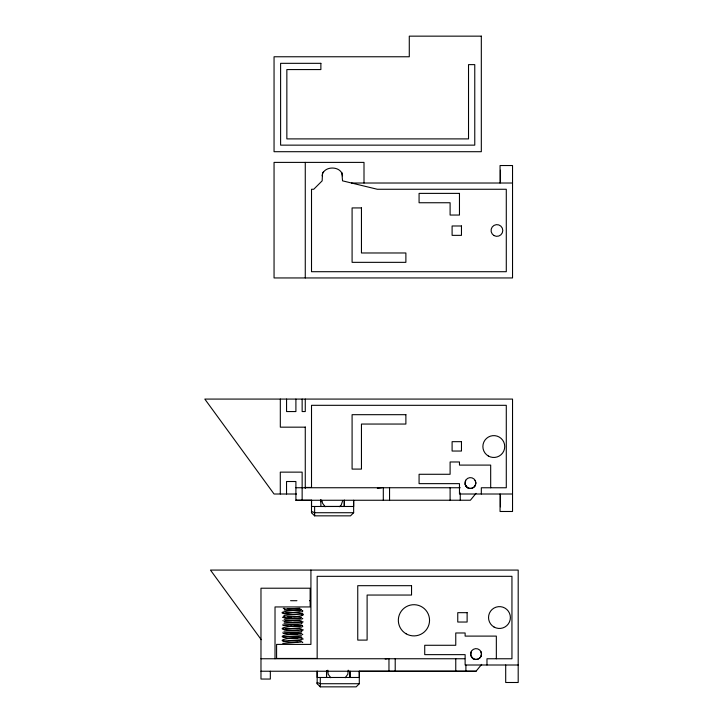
<?xml version="1.0" encoding="UTF-8"?>
<svg xmlns="http://www.w3.org/2000/svg" width="723" height="723" viewBox="0 0 723 723"><rect width="100%" height="100%" fill="white"/><g stroke="black" fill="none" stroke-linecap="round" stroke-linejoin="round"><path stroke-width="1.08" d="M311.514 500.235L311.514 506.48L353.655 506.48L353.655 500.235L353.646 512.724L350.519 515.851L314.622 515.842L311.505 512.724L311.514 500.235L295.906 500.271L470.393 500.235L476.014 493.366M314.622 515.842L314.632 506.48M359.304 672.038L359.304 671.242L359.295 683.732L356.177 686.85L320.28 686.85L317.162 683.723L317.162 671.233L317.162 677.478L359.304 677.478L359.304 671.233L476.05 671.233L481.672 664.374M320.289 677.478L320.28 686.85M320.876 500.235L320.876 506.48L344.284 506.471L344.284 500.235L344.284 506.471M270.339 671.269L270.33 679.06L260.976 679.042L260.976 588.215L310.14 588.215L310.14 606.94L275.02 606.94L275.02 658.752M311.505 512.724L311.505 511.432L314.622 512.724L353.646 512.724M317.162 683.723L317.162 682.431L320.28 683.723L359.304 683.723M475.119 485.802L475.861 482.937L475.119 480.343M480.777 656.809L481.509 653.935L480.777 651.351M341.825 172.408L342.539 180.84L377.307 189.263L506.29 189.263L506.29 271.703L311.514 271.703L311.514 189.263L313.737 189.263L322.16 180.84L322.512 173.258M322.16 175.825C323.109 165.44 341.59 165.44 342.539 175.825M342.539 501.193L341.175 505.115L339.557 506.733M283.714 628.603L283.398 629.118L301.482 627.799M283.696 612.833L283.371 613.348L302.711 611.721M322.874 172.408L323.524 171.911M465.666 480.343L465.124 484.491L467.664 487.808A5.459 5.459 0 0 0 475.861 483.081A5.459 5.459 0 0 0 467.664 478.346A5.459 5.459 0 0 0 467.664 487.808L467.664 487.664A5.459 5.459 0 0 0 475.128 485.666M471.324 651.351L470.772 655.49L473.321 658.807A5.459 5.459 0 0 0 481.509 654.08A5.459 5.459 0 0 0 473.321 649.353A5.459 5.459 0 0 0 473.321 658.816L472.182 657.794M283.66 636.683L301.482 635.698M345.205 677.74L347.844 674.225L348.197 670.194M303.28 638.969L299.964 639.846L283.326 641.012L283.678 640.126M282.774 643.416L301.41 642.024M301.383 626.235C285.504 625.359 269.308 630.293 297.777 630.402M377.343 488.341L381.744 487.745M385.196 659.042L387.401 658.752M284.392 609.037L300 608.251M301.355 610.438C294.595 609.643 267.745 612.842 291.965 614.469M284.094 615.381L302.223 614.107L301.997 614.857M284.401 616.927C304.012 617.578 314.198 612.489 285.928 612.616M284.175 619.322L301.374 618.337M284.329 620.885L301.5 619.9M284.085 623.289L301.292 622.295M284.419 624.826L301.581 623.841M284.076 631.188L301.301 630.194M284.428 632.715L301.572 631.739M301.392 634.134C285.205 633.14 269.607 638.246 297.777 638.301M301.31 638.084C286.091 637.108 268.974 642.087 297.713 642.241M351.532 183.018L512.535 183.018M305.269 427.166L280.316 427.166L280.316 399.078M305.269 487.456L311.514 487.456L311.514 405.314L506.29 405.314L506.29 487.763L481.319 487.763L481.319 494.008M295.906 487.745L460.253 487.745M296.511 494.008L274.053 494.008L204.808 399.078L512.535 399.078L512.535 511.486L500.054 511.486L500.054 493.981M512.535 494.008L459.466 494.008L459.466 483.642L419.078 483.642L419.078 474.279L450.104 474.279L450.104 461.979L459.466 461.979L459.466 465.097L490.682 465.097L490.682 487.763M290.574 600.705L296.936 600.705M309.58 600.705L310.14 600.705M260.976 658.752L464.781 658.752M518.192 665.006L465.124 665.006L465.124 654.64L424.726 654.64L424.726 645.278L455.761 645.278L455.761 632.977L465.124 632.977L465.124 636.104L496.34 636.104L496.34 658.761M260.976 671.233L476.05 671.233M293.692 614.487L295.409 614.514M291.993 616.836L287.899 616.719M293.719 616.864L301.554 617.352M291.965 622.358L284.148 621.87M293.692 622.386L297.786 622.503M290.275 624.717L291.993 624.744M293.719 624.762L302.566 625.494M290.275 632.616L301.572 633.158M287.908 608.82L301.536 609.453M297.722 634.342L283.064 633.456M287.935 636.466L301.491 637.09M288.676 640.451L301.581 641.048M299.774 610.808L284.211 610.031M299.765 618.707L285.811 618.138L282.503 617.315M285.91 620.515L299.882 621.093L303.19 621.916M299.756 626.606L282.865 625.485M285.901 628.414L299.891 628.992L303.362 629.959M325.142 506.733L322.512 503.226L322.16 501.193M330.8 677.74L328.161 674.225L327.817 670.194M466.534 486.94L465.666 485.666M261.238 639.692L210.465 570.076L518.192 570.076L518.192 682.494L505.702 682.494L505.702 664.979M500.47 170.203L500.47 181.464M500.47 495.553L500.47 506.823M500.054 183.046L500.054 165.531L512.535 165.531L512.535 277.948L274.053 277.948L274.053 162.395L364.003 162.395L364.003 183.018M486.977 665.006L486.977 658.761L511.947 658.761L511.947 576.321L317.162 576.321L317.162 658.454L276.584 658.454L276.584 644.401L310.926 644.401L310.926 570.076M465.901 664.997L465.901 671.233M460.253 492.95L460.253 500.235M455.761 658.752L455.761 671.233M450.104 487.745L450.104 500.235M395.21 658.752L395.21 671.233M389.552 487.745L389.552 500.235M388.965 658.752L388.965 671.233M383.307 487.745L383.307 500.235M326.534 670.564L326.534 672.815M320.876 499.566L320.876 501.816M305.269 162.395L305.269 277.948M305.269 399.078L305.269 411.559L302.142 411.559L302.142 399.078M305.269 426.995L305.269 488.423M302.142 500.235L302.142 472.137L280.289 472.137L280.289 493.99M295.906 399.078L295.906 411.559L286.561 411.559L286.561 399.078M295.906 500.271L295.906 481.509L286.534 481.509L286.534 493.99M302.422 642.06A9.923 0.985 0 0 1 302.422 642.575M301.437 637.876A9.923 0.985 0 0 1 302.422 638.111M302.422 634.161A9.923 0.985 0 0 1 302.422 634.677M302.422 630.727A9.923 0.985 0 0 1 301.437 630.962M282.919 632.444A9.923 0.985 0 0 1 283.262 632.191M302.422 626.263A9.923 0.985 0 0 1 302.422 626.778M302.422 622.828A9.923 0.985 0 0 1 301.437 623.063M282.919 624.545A9.923 0.985 0 0 1 283.262 624.292M302.422 618.373A9.923 0.985 0 0 1 302.422 618.879M283.262 620.858A9.923 0.985 0 0 1 282.919 620.596M283.262 616.394A9.923 0.985 0 0 1 284.247 616.159M302.422 610.474A9.923 0.985 0 0 1 302.422 610.98M283.262 608.495A9.923 0.985 0 0 1 284.247 608.26M480.777 656.665A5.459 5.459 0 0 1 473.321 658.662M326.534 671.233L326.534 677.478L326.534 671.233M349.941 671.233L349.941 677.478L349.941 671.233M481.319 36.15L409.281 36.15L409.281 56.765L274.053 56.765L274.053 151.703L481.319 151.703L481.319 36.15M320.876 63.326L280.605 63.326L280.605 145.142L474.767 145.142L474.767 64.627L468.522 64.627L468.522 138.897L286.85 138.897L286.85 69.571L320.876 69.571L320.876 63.326M459.466 193.384L419.078 193.384L419.078 202.747L450.104 202.747L450.104 215.047L459.466 215.047L459.466 193.384M361.455 207.926L352.092 207.926L352.092 262.341L405.883 262.341L405.883 252.978L361.455 252.978L361.455 207.926M461.464 225.983L452.101 225.983L452.101 235.355L461.464 235.355L461.464 225.983M405.883 414.686L352.092 414.686L352.092 469.091L361.455 469.091L361.455 424.049L405.883 424.049L405.883 414.686M461.464 441.672L452.101 441.672L452.101 451.035L461.464 451.035L461.464 441.672M411.541 585.684L357.749 585.684L357.749 640.099L367.112 640.099L367.112 595.047L411.541 595.047L411.541 585.684M467.121 612.67L457.758 612.67L457.758 622.033L467.121 622.033L467.121 612.67M493.999 627.004A10.926 10.926 0 0 0 510.384 617.541A10.926 10.926 0 0 0 493.999 608.079A10.926 10.926 0 0 0 493.999 627.004M406.136 633.818A15.608 15.608 0 0 0 429.543 620.307A15.608 15.608 0 0 0 406.136 606.787A15.608 15.608 0 0 0 406.136 633.818M488.341 456.005A10.926 10.926 0 0 0 504.735 446.543A10.926 10.926 0 0 0 488.341 437.081A10.926 10.926 0 0 0 488.341 456.005M493.999 235.562A5.865 5.865 0 0 0 502.792 230.483A5.865 5.865 0 0 0 493.999 225.404A5.865 5.865 0 0 0 493.999 235.562"/></g></svg>
